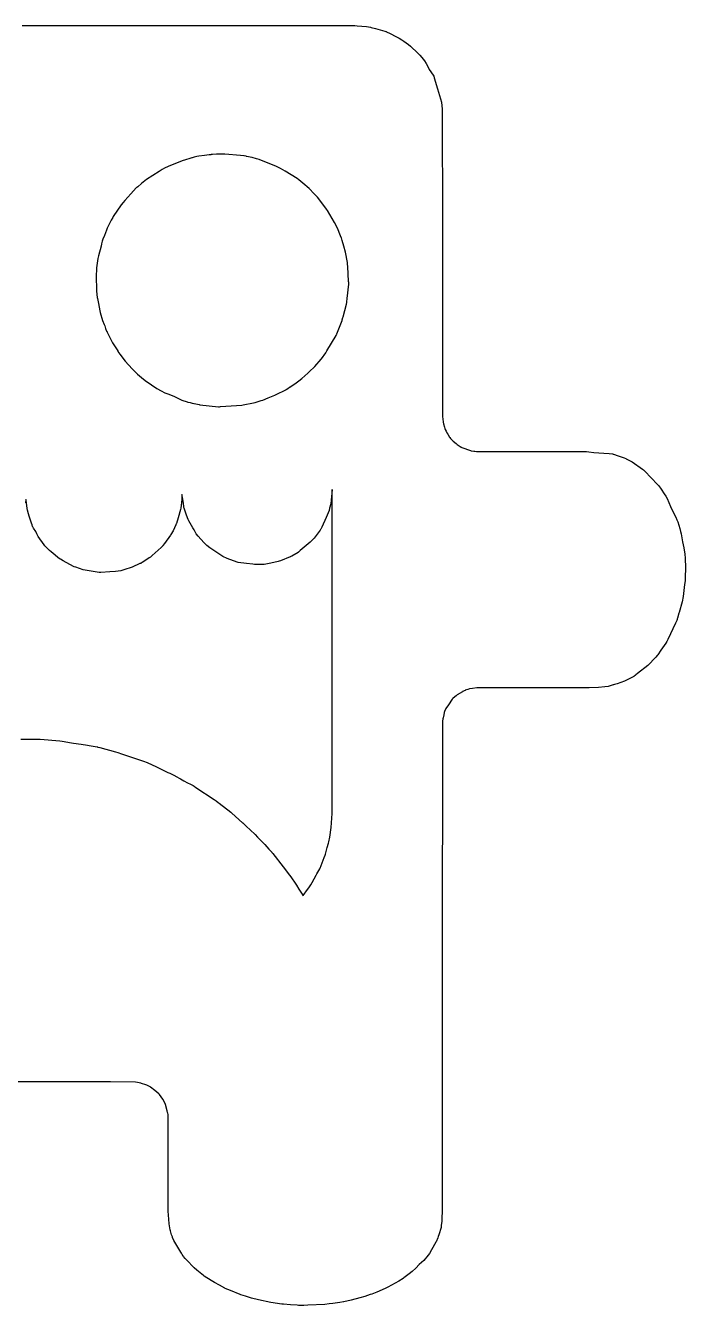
# Model space of a CAD drawing. Extents: x -50.7 to -2.7, y 52 to 99.3.
# Drawn here: x -27.12 to -2.72, y 51.99 to 99.32 of the extents above; entities that cross this region are included whole.
import ezdxf

# ---------------------------------------------------------------- set-up
doc = ezdxf.new("R2010")
doc.units = 0
doc.layers.get('0').update_dxf_attribs({"linetype": 'CONTINUOUS'})

msp = doc.modelspace()

# ---------------------------------------------------------------- linework, layer by layer
at = {"color": 5}
for p, q in [((-27.246144, 99.317965), (-26.706992, 99.317965)), ((-26.706992, 99.317965), (-26.025254, 99.317965)), ((-26.025254, 99.317965), (-25.064975, 99.318537)), ((-25.064975, 99.318537), (-22.829593, 99.318537)), ((-22.829593, 99.318537), (-20.890894, 99.318537)), ((-20.890894, 99.318537), (-18.952194, 99.318537)), ((-18.952194, 99.318537), (-17.714801, 99.318537)), ((-17.714801, 99.318537), (-17.013495, 99.318129)), ((-17.013495, 99.318129), (-15.074795, 99.317009)), ((-15.074795, 99.317009), (-14.939492, 99.31693)), ((-14.939492, 99.31693), (-14.854272, 99.31165)), ((-14.854272, 99.31165), (-14.512602, 99.280865)), ((-14.512602, 99.280865), (-14.363014, 99.258364)), ((-14.363014, 99.258364), (-14.333904, 99.253984)), ((-14.333904, 99.253984), (-14.182457, 99.216625)), ((-14.182457, 99.216625), (-13.83189, 99.110197)), ((-13.83189, 99.110197), (-13.79786, 99.098327)), ((-13.79786, 99.098327), (-13.78986, 99.095537)), ((-13.78986, 99.095537), (-13.77034, 99.08498)), ((-13.77034, 99.08498), (-13.640405, 99.021964)), ((-13.640405, 99.021964), (-13.424329, 98.917173)), ((-13.424329, 98.917173), (-13.29866, 98.856226)), ((-13.29866, 98.856226), (-13.20086, 98.793073)), ((-13.20086, 98.793073), (-13.1361, 98.746889)), ((-13.1361, 98.746889), (-12.957649, 98.619635)), ((-12.957649, 98.619635), (-12.883569, 98.555967)), ((-12.883569, 98.555967), (-12.879869, 98.552767)), ((-12.879869, 98.552767), (-12.611546, 98.293795)), ((-12.611546, 98.293795), (-12.566106, 98.24994)), ((-12.566106, 98.24994), (-12.542996, 98.224931)), ((-12.542996, 98.224931), (-12.464436, 98.139895)), ((-12.464436, 98.139895), (-12.367596, 98.010203)), ((-12.367596, 98.010203), (-12.304076, 97.911851)), ((-12.304076, 97.911851), (-12.253366, 97.82938)), ((-12.253366, 97.82938), (-12.208166, 97.724909)), ((-12.208166, 97.724909), (-12.197136, 97.699427)), ((-12.197136, 97.699427), (-12.044471, 97.480464)), ((-12.044471, 97.480464), (-12.019721, 97.444972)), ((-12.019721, 97.444972), (-12.018621, 97.439692)), ((-12.018621, 97.439692), (-12.010821, 97.414967)), ((-12.011284, 97.405317), (-12.011492, 97.400977)), ((-12.011492, 97.400977), (-12.009092, 97.394867)), ((-12.010821, 97.414967), (-12.011284, 97.405317)), ((-12.009092, 97.394867), (-12.003492, 97.380715)), ((-12.003492, 97.380715), (-11.883539, 96.978472)), ((-11.883539, 96.978472), (-11.736105, 96.484078)), ((-11.736105, 96.484078), (-11.734805, 96.479768)), ((-11.734805, 96.479768), (-11.718545, 96.245012)), ((-11.718545, 96.245012), (-11.709545, 96.122023)), ((-11.709545, 96.122023), (-11.708555, 95.039772)), ((-11.708555, 95.039772), (-11.706755, 93.101072)), ((-21.333338, 94.323536), (-21.847957, 94.103841)), ((-21.210045, 94.360106), (-21.333338, 94.323536)), ((-21.042835, 94.409705), (-21.210045, 94.360106)), ((-20.975445, 94.430825), (-21.042835, 94.409705)), ((-20.960005, 94.434275), (-20.975445, 94.430825)), ((-20.890375, 94.449833), (-20.960005, 94.434275)), ((-20.789699, 94.472328), (-20.890375, 94.449833)), ((-20.717679, 94.486807), (-20.789699, 94.472328)), ((-20.503527, 94.514033), (-20.717679, 94.486807)), ((-20.333906, 94.53468), (-20.503527, 94.514033)), ((-20.266676, 94.54286), (-20.333906, 94.53468)), ((-20.255596, 94.54555), (-20.266676, 94.54286)), ((-20.241926, 94.54887), (-20.255596, 94.54555)), ((-20.206306, 94.55182), (-20.241926, 94.54887)), ((-20.204206, 94.551991), (-20.206306, 94.55182)), ((-20.060315, 94.562081), (-20.204206, 94.551991)), ((-19.999135, 94.562384), (-20.060315, 94.562081)), ((-19.74791, 94.563624), (-19.999135, 94.562384)), ((-19.167603, 94.509589), (-19.74791, 94.563624)), ((-19.045163, 94.500089), (-19.167603, 94.509589)), ((-19.031923, 94.499059), (-19.045163, 94.500089)), ((-18.967673, 94.483914), (-19.031923, 94.499059)), ((-18.951663, 94.480574), (-18.967673, 94.483914)), ((-18.743421, 94.437118), (-18.951663, 94.480574)), ((-18.576489, 94.395635), (-18.743421, 94.437118)), ((-18.477019, 94.365444), (-18.576489, 94.395635)), ((-17.845346, 94.103953), (-18.477019, 94.365444)), ((-22.184411, 93.925452), (-22.646953, 93.63264)), ((-22.068506, 93.997687), (-22.184411, 93.925452)), ((-21.976676, 94.052132), (-22.068506, 93.997687)), ((-21.847957, 94.103841), (-21.976676, 94.052132)), ((-17.690131, 94.039673), (-17.845346, 94.103953)), ((-17.514321, 93.938797), (-17.690131, 94.039673)), ((-17.081542, 93.664037), (-17.514321, 93.938797)), ((-23.025701, 93.315541), (-23.221939, 93.101186)), ((-23.011231, 93.327846), (-23.025701, 93.315541)), ((-22.974821, 93.358809), (-23.011231, 93.327846)), ((-22.829073, 93.480536), (-22.974821, 93.358809)), ((-22.646953, 93.63264), (-22.829073, 93.480536)), ((-17.012962, 93.609056), (-17.081542, 93.664037)), ((-16.872528, 93.49647), (-17.012962, 93.609056)), ((-16.635213, 93.294857), (-16.872528, 93.49647)), ((-16.446325, 93.101184), (-16.635213, 93.294857)), ((-23.516241, 92.780868), (-23.587141, 92.685546)), ((-23.453831, 92.847887), (-23.516241, 92.780868)), ((-23.221939, 93.101186), (-23.453831, 92.847887)), ((-16.441225, 93.095934), (-16.446325, 93.101184)), ((-16.328205, 92.979717), (-16.441225, 93.095934)), ((-16.276285, 92.913793), (-16.328205, 92.979717)), ((-15.985388, 92.532608), (-16.276285, 92.913793)), ((-11.706755, 93.101072), (-11.705655, 91.943833)), ((-23.587141, 92.685546), (-23.877314, 92.25335)), ((-15.950728, 92.480873), (-15.985388, 92.532608)), ((-15.697897, 92.037453), (-15.950728, 92.480873)), ((-24.097184, 91.826508), (-24.131904, 91.748218)), ((-23.951474, 92.120176), (-24.097184, 91.826508)), ((-23.893914, 92.225494), (-23.951474, 92.120176)), ((-23.877314, 92.25335), (-23.893914, 92.225494)), ((-15.590198, 91.831351), (-15.697897, 92.037453)), ((-15.587798, 91.826751), (-15.590198, 91.831351)), ((-15.46784, 91.539926), (-15.587798, 91.826751)), ((-11.705655, 91.943833), (-11.705557, 91.162374)), ((-24.283334, 91.344238), (-24.308514, 91.253898)), ((-24.260844, 91.416178), (-24.283334, 91.344238)), ((-24.207924, 91.558525), (-24.260844, 91.416178)), ((-24.131904, 91.748218), (-24.207924, 91.558525)), ((-15.44268, 91.480006), (-15.46784, 91.539926)), ((-15.44108, 91.476206), (-15.44268, 91.480006)), ((-15.43788, 91.464366), (-15.44108, 91.476206)), ((-15.41115, 91.377156), (-15.43788, 91.464366)), ((-15.34976, 91.162445), (-15.41115, 91.377156)), ((-24.331194, 91.162488), (-24.418764, 90.809555)), ((-24.308514, 91.253898), (-24.331194, 91.162488)), ((-15.28743, 90.944453), (-15.34976, 91.162445)), ((-15.21736, 90.563161), (-15.28743, 90.944453)), ((-11.705557, 91.162374), (-11.705315, 89.223674)), ((-24.443234, 90.703345), (-24.491914, 90.355405)), ((-24.434234, 90.756435), (-24.443234, 90.703345)), ((-24.418764, 90.809555), (-24.434234, 90.756435)), ((-15.20866, 90.492421), (-15.21736, 90.563161)), ((-15.19782, 90.404031), (-15.20866, 90.492421)), ((-15.17332, 89.854692), (-15.19782, 90.404031)), ((-24.507344, 90.019927), (-24.509444, 89.973367)), ((-24.509444, 89.973367), (-24.506144, 89.864868)), ((-24.491914, 90.355405), (-24.507344, 90.019927)), ((-24.506144, 89.864868), (-24.501544, 89.714726)), ((-24.501544, 89.714726), (-24.497344, 89.494219)), ((-24.497344, 89.494219), (-24.471254, 89.26191)), ((-15.224688, 89.223722), (-15.169488, 89.760062)), ((-15.17102, 89.813292), (-15.17332, 89.854692)), ((-15.16892, 89.775442), (-15.17102, 89.813292)), ((-15.169488, 89.760062), (-15.16933, 89.764362)), ((-15.16933, 89.764362), (-15.16892, 89.775442)), ((-24.471254, 89.26191), (-24.463654, 89.22378)), ((-24.463654, 89.22378), (-24.427114, 89.040879)), ((-24.427114, 89.040879), (-24.378694, 88.768924)), ((-15.37546, 88.546578), (-15.252854, 89.014953)), ((-15.252854, 89.014953), (-15.247754, 89.034323)), ((-15.247754, 89.034323), (-15.245954, 89.045653)), ((-15.245954, 89.045653), (-15.242254, 89.069263)), ((-15.242254, 89.069263), (-15.238154, 89.095593)), ((-15.238154, 89.095593), (-15.237338, 89.100793)), ((-15.237338, 89.100793), (-15.224688, 89.223722)), ((-11.705315, 89.223674), (-11.705073, 87.284975)), ((-24.378694, 88.768924), (-24.361384, 88.711874)), ((-24.361384, 88.711874), (-24.270894, 88.41364)), ((-15.40624, 88.438708), (-15.38246, 88.522128)), ((-15.38246, 88.522128), (-15.37546, 88.546578)), ((-24.270894, 88.41364), (-24.219484, 88.25898)), ((-24.219484, 88.25898), (-24.194734, 88.21553)), ((-24.194734, 88.21553), (-24.162504, 88.113637)), ((-24.162504, 88.113637), (-24.121924, 88.023997)), ((-15.607697, 87.9235), (-15.41394, 88.411868)), ((-15.41394, 88.411868), (-15.40624, 88.438708)), ((-24.121924, 88.023997), (-24.121438, 88.022897)), ((-24.121438, 88.022897), (-24.102698, 87.985697)), ((-24.102698, 87.985697), (-23.900762, 87.583648)), ((-23.900762, 87.583648), (-23.714611, 87.285049)), ((-15.983799, 87.284996), (-15.635737, 87.85846)), ((-15.635737, 87.85846), (-15.621397, 87.89175)), ((-15.621397, 87.89175), (-15.615097, 87.90641)), ((-15.615097, 87.90641), (-15.607697, 87.9235)), ((-23.714611, 87.285049), (-23.703011, 87.266439)), ((-23.703011, 87.266439), (-23.639011, 87.172649)), ((-23.639011, 87.172649), (-23.432226, 86.908751)), ((-16.181989, 86.991555), (-16.021869, 87.222266)), ((-16.021869, 87.222266), (-15.983799, 87.284996)), ((-11.705073, 87.284975), (-11.704831, 85.346275)), ((-23.432226, 86.908751), (-23.181377, 86.628417)), ((-23.181377, 86.628417), (-23.028954, 86.47678)), ((-16.636622, 86.510189), (-16.423417, 86.709561)), ((-16.423417, 86.709561), (-16.187889, 86.983055)), ((-16.187889, 86.983055), (-16.181989, 86.991555)), ((-23.028954, 86.47678), (-22.980344, 86.43296)), ((-22.980344, 86.43296), (-22.829046, 86.308562)), ((-22.829046, 86.308562), (-22.694359, 86.197822)), ((-22.694359, 86.197822), (-22.46857, 86.030106)), ((-17.10878, 86.10436), (-17.013, 86.17802)), ((-17.013, 86.17802), (-16.903655, 86.26211)), ((-16.903655, 86.26211), (-16.687502, 86.462609)), ((-16.687502, 86.462609), (-16.636622, 86.510189)), ((-22.46857, 86.030106), (-22.260662, 85.902297)), ((-22.260662, 85.902297), (-22.104598, 85.808717)), ((-22.104598, 85.808717), (-21.970019, 85.742027)), ((-21.970019, 85.742027), (-21.821825, 85.684227)), ((-21.821825, 85.684227), (-21.617232, 85.607527)), ((-17.904482, 85.646859), (-17.854322, 85.672369)), ((-17.854322, 85.672369), (-17.498611, 85.853256)), ((-17.498611, 85.853256), (-17.479811, 85.863786)), ((-17.479811, 85.863786), (-17.416921, 85.903836)), ((-17.416921, 85.903836), (-17.363421, 85.942826)), ((-17.363421, 85.942826), (-17.343131, 85.952326)), ((-17.343131, 85.952326), (-17.10878, 86.10436)), ((-21.617232, 85.607527), (-21.587192, 85.592717)), ((-21.587192, 85.592717), (-21.343886, 85.472747)), ((-21.343886, 85.472747), (-21.143743, 85.407417)), ((-21.143743, 85.407417), (-21.115453, 85.398217)), ((-21.115453, 85.398217), (-21.035993, 85.377247)), ((-21.035993, 85.377247), (-21.032793, 85.376538)), ((-21.032793, 85.376538), (-20.954433, 85.359108)), ((-20.954433, 85.359108), (-20.897263, 85.346388)), ((-20.897263, 85.346388), (-20.890363, 85.344888)), ((-20.890363, 85.344888), (-20.702063, 85.302998)), ((-20.702063, 85.302998), (-20.675483, 85.296698)), ((-20.675483, 85.296698), (-19.982749, 85.225398)), ((-19.982749, 85.225398), (-19.969479, 85.223698)), ((-19.969479, 85.223698), (-19.965679, 85.223645)), ((-19.965679, 85.223645), (-19.949559, 85.223419)), ((-19.949559, 85.223419), (-19.945659, 85.223365)), ((-19.945659, 85.223365), (-19.906869, 85.227365)), ((-19.906869, 85.227365), (-19.122598, 85.280505)), ((-19.122598, 85.280505), (-19.072118, 85.292125)), ((-19.072119, 85.292109), (-18.951694, 85.317719)), ((-18.951694, 85.317719), (-18.817079, 85.346349)), ((-18.817079, 85.346349), (-18.632856, 85.385529)), ((-18.632856, 85.385529), (-18.41309, 85.449559)), ((-18.41309, 85.449559), (-18.34847, 85.468389)), ((-18.34847, 85.468389), (-18.147353, 85.551409)), ((-18.147353, 85.551409), (-17.904482, 85.646859)), ((-11.704831, 85.346275), (-11.70477, 84.861853)), ((-11.70477, 84.861853), (-11.67847, 84.665014)), ((-11.67847, 84.665014), (-11.67717, 84.654914)), ((-11.67717, 84.654914), (-11.66977, 84.596174)), ((-11.66977, 84.596174), (-11.62412, 84.466623)), ((-11.62412, 84.466623), (-11.61218, 84.424263)), ((-11.61218, 84.424263), (-11.60019, 84.381733)), ((-11.60019, 84.381733), (-11.56839, 84.314233)), ((-11.56839, 84.314233), (-11.55482, 84.285413)), ((-11.55482, 84.285413), (-11.54226, 84.265053)), ((-11.54226, 84.265053), (-11.53586, 84.254663)), ((-11.53586, 84.254663), (-11.50746, 84.208613)), ((-11.50746, 84.208613), (-11.44218, 84.102693)), ((-11.44218, 84.102693), (-11.442018, 84.102495)), ((-11.442018, 84.102495), (-11.424568, 84.081325)), ((-11.424568, 84.081325), (-11.401948, 84.053875)), ((-11.401948, 84.053875), (-11.308418, 83.954835)), ((-11.308418, 83.954835), (-11.197441, 83.859165)), ((-11.197441, 83.859165), (-11.162171, 83.828755)), ((-11.162171, 83.828755), (-11.006946, 83.731915)), ((-11.006946, 83.731915), (-11.001146, 83.726615)), ((-11.001146, 83.726615), (-10.998146, 83.723915)), ((-10.998146, 83.723915), (-10.983596, 83.715615)), ((-10.983596, 83.715615), (-10.659089, 83.601798)), ((-10.659089, 83.601798), (-10.639009, 83.594498)), ((-10.639009, 83.594498), (-10.537181, 83.580018)), ((-10.537181, 83.580018), (-10.502051, 83.579849)), ((-10.502051, 83.579849), (-10.437341, 83.569759)), ((-10.437341, 83.569759), (-10.43713, 83.569726)), ((-10.43713, 83.569726), (-10.42923, 83.568526)), ((-10.42923, 83.568526), (-9.600645, 83.567643)), ((-9.600645, 83.567643), (-9.258618, 83.567596)), ((-9.258618, 83.567596), (-8.537957, 83.567497)), ((-8.537957, 83.567497), (-8.524305, 83.567495)), ((-8.524305, 83.567495), (-7.319918, 83.566095)), ((-7.319918, 83.566095), (-7.030215, 83.565749)), ((-7.030215, 83.565749), (-6.497196, 83.565116)), ((-6.497196, 83.565116), (-6.379192, 83.56498)), ((-6.379192, 83.56498), (-6.285233, 83.56178)), ((-6.285233, 83.56178), (-6.109159, 83.53399)), ((-6.109159, 83.53399), (-5.731273, 83.51105)), ((-5.731273, 83.51105), (-5.537811, 83.49931)), ((-5.537811, 83.49931), (-5.411038, 83.47751)), ((-5.411038, 83.47751), (-5.383949, 83.47001)), ((-5.383949, 83.47001), (-5.381219, 83.46904)), ((-5.381219, 83.46904), (-5.208454, 83.40772)), ((-5.208454, 83.40772), (-4.986642, 83.32899)), ((-4.986642, 83.32899), (-4.916254, 83.30362)), ((-4.916254, 83.30362), (-4.902308, 83.29652)), ((-4.902308, 83.29652), (-4.75903, 83.22332)), ((-4.75903, 83.22332), (-4.68244, 83.18114)), ((-4.68244, 83.18114), (-4.302186, 82.910201)), ((-4.302186, 82.910201), (-4.262978, 82.884621)), ((-4.262978, 82.884621), (-4.251072, 82.873791)), ((-4.251072, 82.873791), (-4.231595, 82.856071)), ((-4.231595, 82.856071), (-4.21288, 82.839041)), ((-4.21288, 82.839041), (-4.169361, 82.796381)), ((-4.169361, 82.796381), (-4.029219, 82.642957)), ((-4.029219, 82.642957), (-3.704926, 82.301459)), ((-21.336574, 81.979539), (-21.339474, 81.857828)), ((-21.330674, 81.941609), (-21.336574, 81.979539)), ((-21.319634, 81.870759), (-21.330674, 81.941609)), ((-15.78655, 82.158494), (-15.8353, 81.638321)), ((-15.78655, 81.468874), (-15.78655, 82.158494)), ((-3.704926, 82.301459), (-3.615975, 82.177014)), ((-3.615975, 82.177014), (-3.497422, 82.008421)), ((-3.497422, 82.008421), (-3.442517, 81.912811)), ((-3.442517, 81.912811), (-3.393789, 81.827951)), ((-27.106441, 81.793651), (-27.120041, 81.672112)), ((-27.101541, 81.759581), (-27.106441, 81.793651)), ((-27.059881, 81.468958), (-27.101541, 81.759581)), ((-27.059264, 81.464658), (-27.059881, 81.468958)), ((-27.051964, 81.404248), (-27.059264, 81.464658)), ((-27.043564, 81.364148), (-27.051964, 81.404248)), ((-21.389074, 81.427647), (-21.476824, 81.112391)), ((-21.384174, 81.468827), (-21.389074, 81.427647)), ((-21.345574, 81.793618), (-21.384174, 81.468827)), ((-21.339474, 81.857828), (-21.345574, 81.793618)), ((-21.295164, 81.734367), (-21.319634, 81.870759)), ((-21.268824, 81.544557), (-21.295164, 81.734367)), ((-21.262924, 81.502437), (-21.268824, 81.544557)), ((-21.252074, 81.468837), (-21.262924, 81.502437)), ((-21.241834, 81.437137), (-21.252074, 81.468837)), ((-21.165734, 81.219069), (-21.241834, 81.437137)), ((-15.87611, 81.468874), (-15.89731, 81.380834)), ((-15.8353, 81.638321), (-15.87611, 81.468874)), ((-15.78655, 81.300019), (-15.78655, 81.468874)), ((-3.393789, 81.827951), (-3.271722, 81.532937)), ((-3.271722, 81.532937), (-3.238317, 81.469047)), ((-3.238317, 81.469047), (-3.066304, 81.140015)), ((-27.040064, 81.354448), (-27.043564, 81.364148)), ((-26.986984, 81.177526), (-27.040064, 81.354448)), ((-26.897134, 80.913688), (-26.986984, 81.177526)), ((-21.476824, 81.112391), (-21.542704, 80.905852)), ((-21.105074, 81.058955), (-21.165734, 81.219069)), ((-21.083314, 81.001515), (-21.105074, 81.058955)), ((-20.931145, 80.743691), (-21.083314, 81.001515)), ((-16.00212, 81.130015), (-16.167924, 80.775206)), ((-15.92597, 81.295694), (-16.00212, 81.130015)), ((-15.89731, 81.380834), (-15.92597, 81.295694)), ((-15.78655, 79.530175), (-15.78655, 81.300019)), ((-3.066304, 81.140015), (-3.029028, 81.042825)), ((-3.029028, 81.042825), (-3.00098, 80.969695)), ((-3.00098, 80.969695), (-2.924654, 80.715069)), ((-26.878044, 80.857628), (-26.897134, 80.913688)), ((-26.858714, 80.795848), (-26.878044, 80.857628)), ((-26.854114, 80.787348), (-26.858714, 80.795848)), ((-26.828114, 80.739318), (-26.854114, 80.787348)), ((-26.747434, 80.609945), (-26.828114, 80.739318)), ((-26.706614, 80.527115), (-26.747434, 80.609945)), ((-26.653514, 80.419373), (-26.706614, 80.527115)), ((-21.762972, 80.479802), (-21.981931, 80.164173)), ((-21.750762, 80.499492), (-21.762972, 80.479802)), ((-21.665912, 80.63628), (-21.750762, 80.499492)), ((-21.561767, 80.860882), (-21.665912, 80.63628)), ((-21.546317, 80.897252), (-21.561767, 80.860882)), ((-21.545404, 80.899352), (-21.546317, 80.897252)), ((-21.542704, 80.905852), (-21.545404, 80.899352)), ((-20.890715, 80.670401), (-20.931145, 80.743691)), ((-20.810835, 80.52561), (-20.890715, 80.670401)), ((-20.739895, 80.43756), (-20.810835, 80.52561)), ((-16.226644, 80.662726), (-16.442044, 80.367022)), ((-16.207754, 80.688716), (-16.226644, 80.662726)), ((-16.206354, 80.691816), (-16.207754, 80.688716)), ((-16.190634, 80.725936), (-16.206354, 80.691816)), ((-16.167924, 80.775206), (-16.190634, 80.725936)), ((-2.924654, 80.715069), (-2.896061, 80.612807)), ((-2.896061, 80.612807), (-2.87105, 80.523367)), ((-2.87105, 80.523367), (-2.818465, 80.226714)), ((-26.432876, 80.119889), (-26.653514, 80.419373)), ((-26.405626, 80.084519), (-26.432876, 80.119889)), ((-26.403126, 80.081319), (-26.405626, 80.084519)), ((-26.236662, 79.906908), (-26.403126, 80.081319)), ((-22.109801, 80.019153), (-22.436777, 79.718527)), ((-22.045011, 80.085753), (-22.109801, 80.019153)), ((-22.038411, 80.093253), (-22.045011, 80.085753)), ((-21.981931, 80.164173), (-22.038411, 80.093253)), ((-20.530345, 80.203532), (-20.739895, 80.43756)), ((-20.422318, 80.093656), (-20.530345, 80.203532)), ((-20.304734, 80.009666), (-20.422318, 80.093656)), ((-20.226094, 79.953496), (-20.304734, 80.009666)), ((-16.598783, 80.220346), (-16.969083, 79.903162)), ((-16.445566, 80.363747), (-16.598783, 80.220346)), ((-16.444844, 80.364422), (-16.445566, 80.363747)), ((-16.442044, 80.367022), (-16.444844, 80.364422)), ((-2.818465, 80.226714), (-2.774485, 80.007876)), ((-2.774485, 80.007876), (-2.742503, 79.777475)), ((-26.233362, 79.904108), (-26.236662, 79.906908)), ((-26.176262, 79.855028), (-26.233362, 79.904108)), ((-25.864084, 79.602826), (-26.176262, 79.855028)), ((-25.831224, 79.580776), (-25.864084, 79.602826)), ((-25.736154, 79.530336), (-25.831224, 79.580776)), ((-25.735391, 79.52993), (-25.736154, 79.530336)), ((-25.353397, 79.321603), (-25.735391, 79.52993)), ((-22.704966, 79.53027), (-22.807405, 79.46418)), ((-22.545846, 79.632928), (-22.704966, 79.53027)), ((-22.498156, 79.663688), (-22.545846, 79.632928)), ((-22.496256, 79.664888), (-22.498156, 79.663688)), ((-22.495547, 79.665527), (-22.496256, 79.664888)), ((-22.492547, 79.668227), (-22.495547, 79.665527)), ((-22.436777, 79.718527), (-22.492547, 79.668227)), ((-19.904108, 79.73731), (-20.226094, 79.953496)), ((-19.826028, 79.68423), (-19.904108, 79.73731)), ((-19.659738, 79.61552), (-19.826028, 79.68423)), ((-19.426808, 79.53014), (-19.659738, 79.61552)), ((-19.256358, 79.46766), (-19.426808, 79.53014)), ((-17.68667, 79.530095), (-17.74037, 79.508835)), ((-17.330483, 79.671116), (-17.68667, 79.530095)), ((-17.317543, 79.678116), (-17.330483, 79.671116)), ((-17.312343, 79.680916), (-17.317543, 79.678116)), ((-17.289843, 79.693026), (-17.312343, 79.680916)), ((-17.274853, 79.701126), (-17.289843, 79.693026)), ((-17.044523, 79.835382), (-17.274853, 79.701126)), ((-17.040223, 79.837882), (-17.044523, 79.835382)), ((-17.037423, 79.840482), (-17.040223, 79.837882)), ((-17.013403, 79.862512), (-17.037423, 79.840482)), ((-16.969083, 79.903162), (-17.013403, 79.862512)), ((-15.78655, 75.652775), (-15.78655, 79.530175)), ((-2.742503, 79.777475), (-2.731475, 79.621195)), ((-2.731475, 79.621195), (-2.725065, 79.530355)), ((-2.725065, 79.530355), (-2.723375, 79.506345)), ((-25.318857, 79.308903), (-25.353397, 79.321603)), ((-25.263647, 79.288593), (-25.318857, 79.308903)), ((-24.994811, 79.194483), (-25.263647, 79.288593)), ((-24.622552, 79.134103), (-24.994811, 79.194483)), ((-24.469433, 79.100743), (-24.622552, 79.134103)), ((-24.395503, 79.095643), (-24.469433, 79.100743)), ((-24.378353, 79.094443), (-24.395503, 79.095643)), ((-24.337813, 79.091643), (-24.378353, 79.094443)), ((-24.001171, 79.118273), (-24.337813, 79.091643)), ((-23.799748, 79.129853), (-24.001171, 79.118273)), ((-23.598926, 79.157323), (-23.799748, 79.129853)), ((-23.488332, 79.188033), (-23.598926, 79.157323)), ((-23.175645, 79.291238), (-23.488332, 79.188033)), ((-22.894625, 79.42046), (-23.175645, 79.291238)), ((-22.864175, 79.43219), (-22.894625, 79.42046)), ((-22.842255, 79.44454), (-22.864175, 79.43219)), ((-22.807405, 79.46418), (-22.842255, 79.44454)), ((-18.952016, 79.42705), (-19.256358, 79.46766)), ((-18.717975, 79.39582), (-18.952016, 79.42705)), ((-18.650685, 79.38393), (-18.717975, 79.39582)), ((-18.632365, 79.384395), (-18.650685, 79.38393)), ((-18.407802, 79.390095), (-18.632365, 79.384395)), ((-18.304928, 79.393995), (-18.407802, 79.390095)), ((-18.299228, 79.394215), (-18.304928, 79.393995)), ((-18.110887, 79.422665), (-18.299228, 79.394215)), ((-17.82903, 79.485815), (-18.110887, 79.422665)), ((-17.78393, 79.494515), (-17.82903, 79.485815)), ((-17.74037, 79.508835), (-17.78393, 79.494515)), ((-2.717463, 79.330998), (-2.725323, 78.851444)), ((-2.723375, 79.506345), (-2.717295, 79.388728)), ((-2.716806, 79.379228), (-2.717463, 79.330998)), ((-2.717295, 79.388728), (-2.716806, 79.379228)), ((-2.755182, 78.651867), (-2.804921, 78.206141)), ((-2.729195, 78.788754), (-2.755182, 78.651867)), ((-2.726235, 78.836654), (-2.729195, 78.788754)), ((-2.725323, 78.851444), (-2.726235, 78.836654)), ((-2.804921, 78.206141), (-2.840745, 78.014438)), ((-2.951346, 77.618582), (-2.958876, 77.591622)), ((-2.840745, 78.014438), (-2.951346, 77.618582)), ((-3.0868, 77.214254), (-3.363129, 76.617792)), ((-3.038314, 77.318912), (-3.0868, 77.214254)), ((-3.025388, 77.355272), (-3.038314, 77.318912)), ((-3.018848, 77.377802), (-3.025388, 77.355272)), ((-3.012618, 77.399262), (-3.018848, 77.377802)), ((-3.012089, 77.401162), (-3.012618, 77.399262)), ((-2.958876, 77.591622), (-3.012089, 77.401162)), ((-3.626022, 76.219953), (-3.742382, 76.049206)), ((-3.442514, 76.483102), (-3.626022, 76.219953)), ((-3.403857, 76.538532), (-3.442514, 76.483102)), ((-3.363129, 76.617792), (-3.403857, 76.538532)), ((-3.835962, 75.937906), (-4.084046, 75.673049)), ((-3.820828, 75.953096), (-3.835962, 75.937906)), ((-3.809137, 75.964836), (-3.820828, 75.953096)), ((-3.765215, 76.020346), (-3.809137, 75.964836)), ((-3.742382, 76.049206), (-3.765215, 76.020346)), ((-15.78655, 71.775376), (-15.78655, 75.652775)), ((-4.610864, 75.263098), (-4.630041, 75.248978)), ((-4.573205, 75.290818), (-4.610864, 75.263098)), ((-4.552163, 75.306308), (-4.573205, 75.290818)), ((-4.49193, 75.358888), (-4.552163, 75.306308)), ((-4.110186, 75.652929), (-4.49193, 75.358888)), ((-4.091076, 75.667649), (-4.110186, 75.652929)), ((-4.084046, 75.673049), (-4.091076, 75.667649)), ((-10.706687, 74.78602), (-10.762967, 74.76773)), ((-10.591018, 74.79905), (-10.706687, 74.78602)), ((-10.429894, 74.82905), (-10.591018, 74.79905)), ((-10.32356, 74.829167), (-10.429894, 74.82905)), ((-9.852344, 74.829683), (-10.32356, 74.829167)), ((-9.258616, 74.830334), (-9.852344, 74.829683)), ((-7.922862, 74.831834), (-9.258616, 74.830334)), ((-7.319917, 74.832571), (-7.922862, 74.831834)), ((-6.280728, 74.833871), (-7.319917, 74.832571)), ((-5.936372, 74.836871), (-6.280728, 74.833871)), ((-5.702717, 74.860651), (-5.936372, 74.836871)), ((-5.567501, 74.879131), (-5.702717, 74.860651)), ((-5.392709, 74.936691), (-5.567501, 74.879131)), ((-5.381217, 74.939291), (-5.392709, 74.936691)), ((-5.340807, 74.948291), (-5.381217, 74.939291)), ((-5.239142, 74.971051), (-5.340807, 74.948291)), ((-4.970813, 75.070891), (-5.239142, 74.971051)), ((-4.901272, 75.108021), (-4.970813, 75.070891)), ((-4.630041, 75.248978), (-4.901272, 75.108021)), ((-11.344994, 74.405008), (-11.475319, 74.203396)), ((-11.314134, 74.433688), (-11.344994, 74.405008)), ((-11.240694, 74.501928), (-11.314134, 74.433688)), ((-11.197284, 74.537278), (-11.240694, 74.501928)), ((-11.152994, 74.573348), (-11.197284, 74.537278)), ((-10.962287, 74.68463), (-11.152994, 74.573348)), ((-10.960887, 74.68963), (-10.962287, 74.68463)), ((-10.867077, 74.73388), (-10.960887, 74.68963)), ((-10.856927, 74.73868), (-10.867077, 74.73388)), ((-10.762967, 74.76773), (-10.856927, 74.73868)), ((-11.655029, 73.834012), (-11.680119, 73.714166)), ((-11.638729, 73.911892), (-11.655029, 73.834012)), ((-11.620989, 73.958692), (-11.638729, 73.911892)), ((-11.574619, 74.06152), (-11.620989, 73.958692)), ((-11.475319, 74.203396), (-11.574619, 74.06152)), ((-11.702419, 73.582896), (-11.70255, 71.775472)), ((-11.696519, 73.626106), (-11.702419, 73.582896)), ((-11.693219, 73.650126), (-11.696519, 73.626106)), ((-11.686219, 73.685046), (-11.693219, 73.650126)), ((-11.680119, 73.714166), (-11.686219, 73.685046)), ((-27.298386, 72.935879), (-26.706905, 72.926779)), ((-26.706905, 72.926779), (-26.576683, 72.924779)), ((-26.576683, 72.924779), (-25.857657, 72.866349)), ((-25.857657, 72.866349), (-25.770857, 72.862149)), ((-25.770857, 72.862149), (-25.424681, 72.799139)), ((-25.424681, 72.799139), (-25.352521, 72.788259)), ((-25.352521, 72.788259), (-25.063591, 72.744699)), ((-25.063591, 72.744699), (-25.059391, 72.744066)), ((-25.059391, 72.744066), (-24.828794, 72.702896)), ((-24.828794, 72.702896), (-24.768214, 72.692996)), ((-24.768214, 72.692996), (-24.472678, 72.644826)), ((-24.472678, 72.644826), (-24.466378, 72.643526)), ((-24.466378, 72.643526), (-24.451368, 72.640326)), ((-24.451368, 72.640326), (-24.434558, 72.635826)), ((-24.434558, 72.635826), (-24.369398, 72.620026)), ((-24.369398, 72.620026), (-23.798843, 72.46413)), ((-23.798843, 72.46413), (-23.712983, 72.44067)), ((-23.712983, 72.44067), (-23.574629, 72.38641)), ((-23.574629, 72.38641), (-23.277047, 72.29086)), ((-23.277047, 72.29086), (-22.829498, 72.139823)), ((-22.829498, 72.139823), (-22.753408, 72.114143)), ((-22.753408, 72.114143), (-22.622821, 72.061853)), ((-22.622821, 72.061853), (-22.281641, 71.905332)), ((-22.281641, 71.905332), (-22.011278, 71.775378)), ((-22.011278, 71.775378), (-21.860145, 71.702738)), ((-21.860145, 71.702738), (-21.788185, 71.668148)), ((-21.788185, 71.668148), (-21.689235, 71.624928)), ((-21.689235, 71.624928), (-21.592115, 71.576168)), ((-21.592115, 71.576168), (-21.570395, 71.563458)), ((-21.570395, 71.563458), (-21.39157, 71.458865)), ((-15.78655, 70.2123), (-15.78655, 71.775376)), ((-11.70255, 71.775472), (-11.702631, 70.655299)), ((-21.39157, 71.458865), (-21.268201, 71.386985)), ((-21.268201, 71.386985), (-21.137909, 71.316455)), ((-21.137909, 71.316455), (-21.0246, 71.271515)), ((-21.0246, 71.271515), (-20.919558, 71.212435)), ((-20.919558, 71.212435), (-20.890808, 71.190205)), ((-20.890808, 71.190205), (-20.825018, 71.139335)), ((-20.825018, 71.139335), (-20.151367, 70.697732)), ((-20.151367, 70.697732), (-20.071237, 70.645212)), ((-20.071237, 70.645212), (-19.991867, 70.589892)), ((-19.991867, 70.589892), (-19.958077, 70.567042)), ((-19.958077, 70.567042), (-19.532995, 70.231615)), ((-11.702631, 70.655299), (-11.704331, 69.836773)), ((-19.532995, 70.231615), (-19.491245, 70.196875)), ((-19.491245, 70.196875), (-19.096175, 69.836688)), ((-15.811007, 69.836675), (-15.786997, 70.17762)), ((-15.786997, 70.17762), (-15.78655, 70.1964)), ((-15.78655, 70.1964), (-15.78655, 70.2123)), ((-19.096175, 69.836688), (-19.093775, 69.834588)), ((-19.093775, 69.834588), (-19.091475, 69.832488)), ((-19.091475, 69.832488), (-18.986336, 69.734208)), ((-18.986336, 69.734208), (-18.952036, 69.702168)), ((-18.952036, 69.702168), (-18.819935, 69.578752)), ((-18.819935, 69.578752), (-18.632873, 69.406544)), ((-15.871777, 69.307351), (-15.823467, 69.659752)), ((-15.823467, 69.659752), (-15.811007, 69.836675)), ((-11.704331, 69.836773), (-11.707731, 68.198282)), ((-18.632873, 69.406544), (-18.538583, 69.304968)), ((-18.538583, 69.304968), (-18.481193, 69.243978)), ((-18.481193, 69.243978), (-18.306447, 69.076826)), ((-15.917387, 69.089142), (-15.903877, 69.137052)), ((-15.903877, 69.137052), (-15.871777, 69.307351)), ((-18.306447, 69.076826), (-18.267857, 69.034826)), ((-18.267857, 69.034826), (-18.12025, 68.867354)), ((-18.12025, 68.867354), (-18.02922, 68.764076)), ((-18.02922, 68.764076), (-18.01431, 68.748246)), ((-18.01431, 68.748246), (-18.00751, 68.739446)), ((-18.00751, 68.739446), (-18.00101, 68.731046)), ((-18.00101, 68.731046), (-17.97494, 68.696246)), ((-17.97494, 68.696246), (-17.597305, 68.208827)), ((-16.074796, 68.559807), (-16.043786, 68.640887)), ((-16.043786, 68.640887), (-16.028316, 68.681327)), ((-16.028316, 68.681327), (-16.027967, 68.68224)), ((-16.027967, 68.68224), (-15.960817, 68.929626)), ((-15.960817, 68.929626), (-15.918787, 69.084242)), ((-15.918787, 69.084242), (-15.917387, 69.089142)), ((-17.597305, 68.208827), (-17.356502, 67.89802)), ((-16.240347, 68.139471), (-16.231247, 68.162611)), ((-16.231247, 68.162611), (-16.074796, 68.559807)), ((-11.707731, 68.198282), (-11.707849, 67.898073)), ((-17.356502, 67.89802), (-17.312112, 67.84073)), ((-17.312112, 67.84073), (-17.284062, 67.7971)), ((-17.284062, 67.7971), (-17.152872, 67.599018)), ((-16.518531, 67.625391), (-16.372767, 67.897958)), ((-16.372767, 67.897958), (-16.347757, 67.944718)), ((-16.347757, 67.944718), (-16.240347, 68.139471)), ((-11.707849, 67.898073), (-11.708604, 65.959374)), ((-17.152872, 67.599018), (-17.104092, 67.525368)), ((-17.104092, 67.525368), (-17.013342, 67.385102)), ((-17.013342, 67.385102), (-16.865669, 67.156869)), ((-16.853169, 67.146369), (-16.690481, 67.373481)), ((-16.690481, 67.373481), (-16.645561, 67.437841)), ((-16.645561, 67.437841), (-16.624151, 67.468501)), ((-16.624151, 67.468501), (-16.575901, 67.538751)), ((-16.575901, 67.538751), (-16.518531, 67.625391)), ((-16.865669, 67.156869), (-16.861369, 67.150569)), ((-16.861369, 67.150569), (-16.855869, 67.142569)), ((-16.855869, 67.142569), (-16.853169, 67.146369)), ((-11.708604, 65.959374), (-11.70936, 64.020674)), ((-11.70936, 64.020674), (-11.710116, 62.081974)), ((-11.710116, 62.081974), (-11.710871, 60.143275)), ((-26.707056, 60.253305), (-28.645756, 60.253291)), ((-24.768357, 60.25332), (-26.707056, 60.253305)), ((-23.976563, 60.253325), (-24.768357, 60.25332)), ((-23.055863, 60.247625), (-23.976563, 60.253325)), ((-22.979043, 60.237435), (-23.055863, 60.247625)), ((-22.862834, 60.210465), (-22.979043, 60.237435)), ((-22.829654, 60.198525), (-22.862834, 60.210465)), ((-22.67465, 60.142725), (-22.829654, 60.198525)), ((-22.63862, 60.129755), (-22.67465, 60.142725)), ((-22.509988, 60.067465), (-22.63862, 60.129755)), ((-11.710871, 60.143275), (-11.711627, 58.204577)), ((-22.496488, 60.060965), (-22.509988, 60.067465)), ((-22.343914, 59.935477), (-22.496488, 60.060965)), ((-22.19478, 59.816921), (-22.343914, 59.935477)), ((-22.16466, 59.784171), (-22.19478, 59.816921)), ((-22.050051, 59.619396), (-22.16466, 59.784171)), ((-22.038171, 59.602316), (-22.050051, 59.619396)), ((-22.017831, 59.566236), (-22.038171, 59.602316)), ((-21.949801, 59.437458), (-22.017831, 59.566236)), ((-21.946801, 59.430958), (-21.949801, 59.437458)), ((-21.943701, 59.424258), (-21.946801, 59.430958)), ((-21.885131, 59.188191), (-21.943701, 59.424258)), ((-21.880631, 59.164061), (-21.885131, 59.188191)), ((-21.876231, 59.140681), (-21.880631, 59.164061)), ((-21.871731, 59.128221), (-21.876231, 59.140681)), ((-21.859221, 59.093771), (-21.871731, 59.128221)), ((-21.850021, 59.046561), (-21.859221, 59.093771)), ((-21.849901, 59.040061), (-21.850021, 59.046561)), ((-21.845601, 58.810173), (-21.849901, 59.040061)), ((-21.844711, 58.204014), (-21.845601, 58.810173)), ((-21.843411, 57.304878), (-21.844711, 58.204014)), ((-11.711627, 58.204577), (-11.712382, 56.265877)), ((-21.843307, 56.265314), (-21.843411, 57.304878)), ((-21.843278, 55.983158), (-21.843307, 56.265314)), ((-21.842892, 55.557713), (-21.843278, 55.983158)), ((-11.712382, 56.265877), (-11.712615, 55.668451)), ((-21.842391, 55.473713), (-21.842892, 55.557713)), ((-21.823561, 55.179409), (-21.842391, 55.473713)), ((-11.711115, 55.580731), (-11.723875, 55.111496)), ((-11.712615, 55.668451), (-11.711115, 55.580731)), ((-21.812551, 55.007286), (-21.823561, 55.179409)), ((-21.775761, 54.785607), (-21.812551, 55.007286)), ((-11.744295, 54.934023), (-11.756035, 54.866873)), ((-11.723875, 55.111496), (-11.746195, 54.945813)), ((-11.746195, 54.945813), (-11.744295, 54.934023)), ((-21.763901, 54.743327), (-21.775761, 54.785607)), ((-21.722681, 54.606275), (-21.763901, 54.743327)), ((-21.688661, 54.523815), (-21.722681, 54.606275)), ((-21.681961, 54.507575), (-21.688661, 54.523815)), ((-21.633461, 54.390006), (-21.681961, 54.507575)), ((-11.873135, 54.490517), (-11.931875, 54.343799)), ((-11.855895, 54.541167), (-11.873135, 54.490517)), ((-11.835525, 54.600997), (-11.855895, 54.541167)), ((-11.756035, 54.866873), (-11.835525, 54.600997)), ((-21.595441, 54.326626), (-21.633461, 54.390006)), ((-21.375691, 53.960268), (-21.595441, 54.326626)), ((-21.353291, 53.922918), (-21.375691, 53.960268)), ((-12.10835, 54.042913), (-12.1873, 53.908847)), ((-11.941675, 54.327169), (-12.10835, 54.042913)), ((-11.931875, 54.343799), (-11.941675, 54.327169)), ((-21.331821, 53.877348), (-21.353291, 53.922918)), ((-21.293961, 53.820518), (-21.331821, 53.877348)), ((-21.280021, 53.799598), (-21.293961, 53.820518)), ((-21.213441, 53.727898), (-21.280021, 53.799598)), ((-21.167431, 53.678348), (-21.213441, 53.727898)), ((-20.89111, 53.382328), (-21.167431, 53.678348)), ((-12.558022, 53.500895), (-12.685407, 53.366567)), ((-12.39437, 53.650047), (-12.558022, 53.500895)), ((-12.38757, 53.656247), (-12.39437, 53.650047)), ((-12.23357, 53.849887), (-12.38757, 53.656247)), ((-12.23217, 53.851687), (-12.23357, 53.849887)), ((-12.1873, 53.908847), (-12.23217, 53.851687)), ((-20.88631, 53.377228), (-20.89111, 53.382328)), ((-20.783181, 53.296468), (-20.88631, 53.377228)), ((-20.539564, 53.094648), (-20.783181, 53.296468)), ((-20.516094, 53.075208), (-20.539564, 53.094648)), ((-20.261079, 52.907519), (-20.516094, 53.075208)), ((-12.93965, 53.153082), (-13.13616, 53.006304)), ((-12.82251, 53.240572), (-12.93965, 53.153082)), ((-12.685407, 53.366567), (-12.82251, 53.240572)), ((-20.137859, 52.837409), (-20.261079, 52.907519)), ((-19.94869, 52.742309), (-20.137859, 52.837409)), ((-19.748085, 52.622684), (-19.94869, 52.742309)), ((-19.742985, 52.619584), (-19.748085, 52.622684)), ((-19.542536, 52.537664), (-19.742985, 52.619584)), ((-19.180227, 52.387908), (-19.542536, 52.537664)), ((-13.824002, 52.621197), (-14.128657, 52.485154)), ((-13.722247, 52.666637), (-13.824002, 52.621197)), ((-13.317283, 52.890764), (-13.722247, 52.666637)), ((-13.15989, 52.988584), (-13.317283, 52.890764)), ((-13.13616, 53.006304), (-13.15989, 52.988584)), ((-19.162037, 52.380408), (-19.180227, 52.387908)), ((-18.989351, 52.330368), (-19.162037, 52.380408)), ((-18.952421, 52.318968), (-18.989351, 52.330368)), ((-18.769866, 52.262588), (-18.952421, 52.318968)), ((-18.511624, 52.191728), (-18.769866, 52.262588)), ((-18.047271, 52.102878), (-18.511624, 52.191728)), ((-17.642875, 52.036688), (-18.047271, 52.102878)), ((-15.751489, 52.060884), (-15.898669, 52.044154)), ((-15.503841, 52.098644), (-15.751489, 52.060884)), ((-15.366895, 52.118334), (-15.503841, 52.098644)), ((-15.354075, 52.121434), (-15.366895, 52.118334)), ((-15.07486, 52.189924), (-15.354075, 52.121434)), ((-14.75979, 52.267204), (-15.07486, 52.189924)), ((-14.567687, 52.323944), (-14.75979, 52.267204)), ((-14.375413, 52.388444), (-14.567687, 52.323944)), ((-14.317853, 52.407754), (-14.375413, 52.388444)), ((-14.128657, 52.485154), (-14.317853, 52.407754)), ((-17.631775, 52.034888), (-17.642875, 52.036688)), ((-17.586275, 52.031088), (-17.631775, 52.034888)), ((-17.325969, 52.009208), (-17.586275, 52.031088)), ((-17.070648, 51.995038), (-17.325818, 52.009718)), ((-17.024068, 51.991738), (-17.070648, 51.995038)), ((-17.013568, 51.990992), (-17.024068, 51.991738)), ((-17.007468, 51.99056), (-17.013568, 51.990992)), ((-16.992528, 51.99062), (-17.007468, 51.99056)), ((-16.833399, 51.991254), (-16.992528, 51.99062)), ((-16.685682, 51.996854), (-16.833399, 51.991254)), ((-16.054311, 52.026464), (-16.685682, 51.996854)), ((-15.898669, 52.044154), (-16.054311, 52.026464))]:
    msp.add_line(p, q, dxfattribs=at)

doc.saveas('drawing.dxf')
